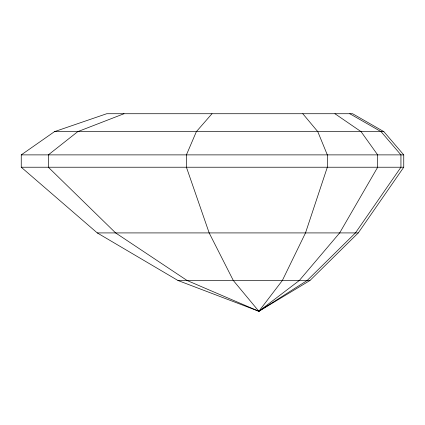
<?xml version="1.0" encoding="UTF-8"?>
<svg xmlns="http://www.w3.org/2000/svg" width="425" height="425" viewBox="0 0 425 425"><rect width="100%" height="100%" fill="white"/><g stroke="black" fill="none" stroke-linecap="round" stroke-linejoin="round"><path stroke-width="0.64" d="M358.264 232.916L403.75 167.227L403.75 154.881L383.86 131.644L352.601 113.725L106.723 113.725L54.485 131.644L21.25 154.881L21.25 167.227L97.256 232.916L177.958 280.495L258.862 311.275L309.968 280.495L358.264 232.916L97.256 232.916M124.01 113.725L77.754 131.644L48.328 154.881L48.328 167.227L115.627 232.916L187.085 280.495L258.862 311.275L282.349 280.495L305.511 232.916L327.324 167.227L327.324 154.881L317.783 131.644L302.791 113.725M211.995 113.725L196.366 131.644L186.421 154.881L186.421 167.227L209.164 232.916L233.309 280.495L258.862 311.275L307.158 280.495L355.454 232.916L400.94 167.227L400.94 154.881L381.05 131.644L349.791 113.725M258.862 311.275L299.317 280.495L339.665 232.916L377.671 167.227L377.671 154.881L361.053 131.644L334.932 113.725M54.485 131.644L383.86 131.644M21.25 154.881L403.75 154.881M21.25 167.227L403.75 167.227M177.958 280.495L309.968 280.495"/></g></svg>
